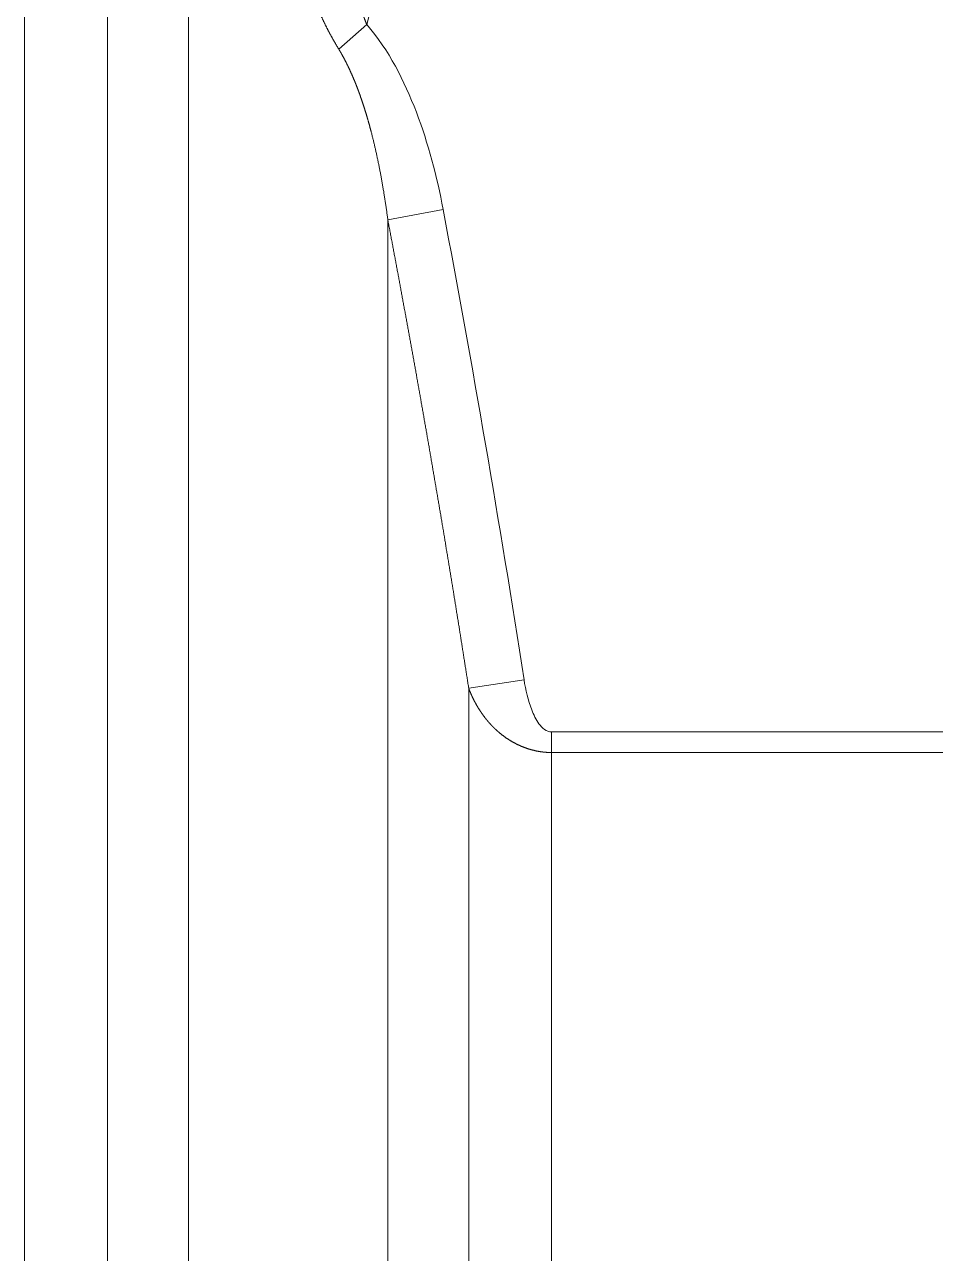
# Model space of a CAD drawing. Header units: millimetres. Extents: x 4664 to 8864, y -38 to 2932.
# Drawn here: x 8133.84 to 8146.96, y 2231.42 to 2249.11 of the extents above; entities that cross this region are included whole.
import ezdxf

# ---------------------------------------------------------------- set-up
doc = ezdxf.new("R2010")
doc.units = ezdxf.units.MM

msp = doc.modelspace()

# ---------------------------------------------------------------- linework, layer by layer
at = {"lineweight": 5}
for p, q in [((8136.197, 2217.773), (8136.197, 2274.057)), ((8133.837, 2217.553), (8133.837, 2271.134)), ((8135.031, 2218.747), (8135.031, 2270.722)), ((8138.766, 2249.114), (8138.362, 2248.762)), ((8139.866, 2246.452), (8139.07, 2246.302)), ((8139.07, 2217.773), (8139.07, 2246.302)), ((8140.235, 2239.559), (8141.031, 2239.682)), ((8140.235, 2239.559), (8140.235, 2218.747)), ((8152.485, 2238.931), (8141.429, 2238.931)), ((8141.429, 2217.553), (8141.429, 2238.931)), ((8141.429, 2238.634), (8152.485, 2238.634))]:
    msp.add_line(p, q, dxfattribs=at)
msp.add_arc((8146.775, 2247.049), 8.271, 90, 165.5415, dxfattribs=at)
for points, knots in [([(8138.155, 2252.191), (8138.154, 2252.189), (8138.152, 2252.183), (8138.148, 2252.176), (8138.145, 2252.168), (8138.142, 2252.16), (8138.139, 2252.153), (8138.136, 2252.145), (8138.133, 2252.137), (8138.13, 2252.129), (8138.127, 2252.122), (8138.124, 2252.114), (8138.121, 2252.106), (8138.118, 2252.098), (8138.115, 2252.09), (8138.112, 2252.083), (8138.109, 2252.075), (8138.106, 2252.067), (8138.103, 2252.059), (8138.1, 2252.051), (8138.097, 2252.043), (8138.094, 2252.035), (8138.091, 2252.027), (8138.088, 2252.019), (8138.085, 2252.011), (8138.082, 2252.003), (8138.079, 2251.995), (8138.077, 2251.987), (8138.074, 2251.979), (8138.071, 2251.97), (8138.068, 2251.962), (8138.065, 2251.954), (8138.063, 2251.946), (8138.06, 2251.938), (8138.057, 2251.93), (8138.054, 2251.921), (8138.052, 2251.913), (8138.049, 2251.905), (8138.046, 2251.897), (8138.044, 2251.888), (8138.041, 2251.88), (8138.038, 2251.872), (8138.036, 2251.864), (8138.033, 2251.855), (8138.031, 2251.847), (8138.028, 2251.838), (8138.026, 2251.83), (8138.023, 2251.822), (8138.02, 2251.813), (8138.018, 2251.805), (8138.015, 2251.796), (8138.013, 2251.788), (8138.011, 2251.779), (8138.008, 2251.771), (8138.006, 2251.762), (8138.003, 2251.754), (8138.001, 2251.745), (8137.998, 2251.737), (8137.996, 2251.728), (8137.994, 2251.719), (8137.991, 2251.711), (8137.989, 2251.702), (8137.987, 2251.694), (8137.984, 2251.685), (8137.982, 2251.676), (8137.98, 2251.668), (8137.978, 2251.659), (8137.975, 2251.65), (8137.973, 2251.641), (8137.971, 2251.633), (8137.969, 2251.624), (8137.966, 2251.615), (8137.964, 2251.606), (8137.962, 2251.597), (8137.96, 2251.589), (8137.958, 2251.58), (8137.956, 2251.571), (8137.954, 2251.562), (8137.952, 2251.553), (8137.95, 2251.544), (8137.947, 2251.535), (8137.945, 2251.526), (8137.943, 2251.517), (8137.941, 2251.509), (8137.939, 2251.5), (8137.938, 2251.491), (8137.936, 2251.482), (8137.934, 2251.473), (8137.932, 2251.463), (8137.93, 2251.454), (8137.928, 2251.445), (8137.926, 2251.436), (8137.924, 2251.427), (8137.922, 2251.418), (8137.921, 2251.409), (8137.919, 2251.4), (8137.917, 2251.391), (8137.909, 2251.348), (8137.895, 2251.272), (8137.878, 2251.162), (8137.864, 2251.053), (8137.852, 2250.944), (8137.844, 2250.836), (8137.838, 2250.728), (8137.836, 2250.621), (8137.836, 2250.545), (8137.836, 2250.499), (8137.837, 2250.484), (8137.837, 2250.469), (8137.838, 2250.454), (8137.838, 2250.439), (8137.839, 2250.424), (8137.839, 2250.409), (8137.84, 2250.394), (8137.841, 2250.379), (8137.842, 2250.364), (8137.842, 2250.349), (8137.843, 2250.334), (8137.844, 2250.319), (8137.845, 2250.304), (8137.846, 2250.29), (8137.848, 2250.275), (8137.849, 2250.26), (8137.85, 2250.245), (8137.851, 2250.231), (8137.853, 2250.216), (8137.854, 2250.202), (8137.856, 2250.187), (8137.857, 2250.173), (8137.859, 2250.158), (8137.861, 2250.144), (8137.862, 2250.129), (8137.864, 2250.115), (8137.866, 2250.101), (8137.868, 2250.086), (8137.87, 2250.072), (8137.872, 2250.058), (8137.874, 2250.044), (8137.876, 2250.03), (8137.879, 2250.015), (8137.881, 2250.001), (8137.883, 2249.987), (8137.886, 2249.973), (8137.888, 2249.959), (8137.891, 2249.945), (8137.893, 2249.931), (8137.896, 2249.917), (8137.899, 2249.904), (8137.901, 2249.89), (8137.904, 2249.876), (8137.907, 2249.862), (8137.91, 2249.848), (8137.913, 2249.835), (8137.916, 2249.821), (8137.919, 2249.807), (8137.922, 2249.794), (8137.925, 2249.78), (8137.929, 2249.767), (8137.932, 2249.753), (8137.935, 2249.74), (8137.939, 2249.726), (8137.942, 2249.713), (8137.946, 2249.699), (8137.949, 2249.686), (8137.953, 2249.673), (8137.957, 2249.659), (8137.961, 2249.646), (8137.964, 2249.633), (8137.968, 2249.619), (8137.972, 2249.606), (8137.976, 2249.593), (8137.98, 2249.58), (8137.984, 2249.567), (8137.989, 2249.554), (8137.993, 2249.541), (8137.997, 2249.527), (8138.002, 2249.514), (8138.006, 2249.501), (8138.01, 2249.489), (8138.015, 2249.476), (8138.019, 2249.463), (8138.024, 2249.45), (8138.029, 2249.437), (8138.033, 2249.424), (8138.038, 2249.411), (8138.043, 2249.399), (8138.048, 2249.386), (8138.053, 2249.373), (8138.058, 2249.36), (8138.063, 2249.348), (8138.068, 2249.335), (8138.073, 2249.322), (8138.078, 2249.31), (8138.084, 2249.297), (8138.089, 2249.285), (8138.094, 2249.272), (8138.1, 2249.259), (8138.105, 2249.247), (8138.111, 2249.234), (8138.116, 2249.222), (8138.122, 2249.21), (8138.128, 2249.197), (8138.133, 2249.185), (8138.139, 2249.172), (8138.145, 2249.16), (8138.151, 2249.148), (8138.157, 2249.135), (8138.163, 2249.123), (8138.169, 2249.111), (8138.175, 2249.099), (8138.181, 2249.086), (8138.187, 2249.074), (8138.193, 2249.062), (8138.199, 2249.05), (8138.206, 2249.038), (8138.212, 2249.025), (8138.218, 2249.013), (8138.225, 2249.001), (8138.231, 2248.989), (8138.238, 2248.977), (8138.244, 2248.965), (8138.251, 2248.953), (8138.257, 2248.941), (8138.264, 2248.929), (8138.271, 2248.917), (8138.278, 2248.905), (8138.284, 2248.893), (8138.291, 2248.881), (8138.298, 2248.869), (8138.305, 2248.857), (8138.312, 2248.845), (8138.319, 2248.833), (8138.326, 2248.821), (8138.333, 2248.809), (8138.34, 2248.798), (8138.347, 2248.786), (8138.354, 2248.774), (8138.359, 2248.766), (8138.362, 2248.762)], [0, 0, 0, 0, 0.002507, 0.005016, 0.007526, 0.010038, 0.012552, 0.015067, 0.017584, 0.020103, 0.022624, 0.025146, 0.027671, 0.030197, 0.032725, 0.035254, 0.037786, 0.040319, 0.042854, 0.045391, 0.047929, 0.05047, 0.053013, 0.055557, 0.058103, 0.060651, 0.063201, 0.065753, 0.068307, 0.070863, 0.07342, 0.07598, 0.078542, 0.081105, 0.083671, 0.086238, 0.088808, 0.091379, 0.093953, 0.096528, 0.099106, 0.101685, 0.104267, 0.10685, 0.109436, 0.112024, 0.114614, 0.117205, 0.119799, 0.122396, 0.124994, 0.127594, 0.130197, 0.132801, 0.135408, 0.138017, 0.140628, 0.143241, 0.145856, 0.148474, 0.151094, 0.153716, 0.15634, 0.158966, 0.161595, 0.164226, 0.166859, 0.169494, 0.172131, 0.174771, 0.177413, 0.180058, 0.182705, 0.185354, 0.188005, 0.190658, 0.193314, 0.195973, 0.198633, 0.201296, 0.203961, 0.206629, 0.209299, 0.211972, 0.214646, 0.217323, 0.220003, 0.222685, 0.225369, 0.228056, 0.230746, 0.233437, 0.236131, 0.238828, 0.241527, 0.244229, 0.246933, 0.249639, 0.282019, 0.314044, 0.34573, 0.377091, 0.408141, 0.438899, 0.469379, 0.499599, 0.503922, 0.508233, 0.512533, 0.516822, 0.521101, 0.525368, 0.529625, 0.533871, 0.538107, 0.542332, 0.546546, 0.55075, 0.554944, 0.559127, 0.5633, 0.567463, 0.571615, 0.575758, 0.57989, 0.584013, 0.588125, 0.592228, 0.596321, 0.600404, 0.604477, 0.608541, 0.612595, 0.61664, 0.620675, 0.624701, 0.628718, 0.632725, 0.636723, 0.640712, 0.644692, 0.648663, 0.652626, 0.656579, 0.660524, 0.664459, 0.668387, 0.672305, 0.676216, 0.680117, 0.684011, 0.687896, 0.691773, 0.695642, 0.699503, 0.703356, 0.707201, 0.711038, 0.714867, 0.718689, 0.722503, 0.726309, 0.730108, 0.7339, 0.737684, 0.741461, 0.745231, 0.748994, 0.75275, 0.7565, 0.760242, 0.763977, 0.767706, 0.771428, 0.775144, 0.778854, 0.782557, 0.786253, 0.789944, 0.793628, 0.797307, 0.80098, 0.804646, 0.808307, 0.811963, 0.815613, 0.819257, 0.822896, 0.82653, 0.830158, 0.833781, 0.8374, 0.841013, 0.844622, 0.848225, 0.851824, 0.855419, 0.859009, 0.862594, 0.866175, 0.869752, 0.873325, 0.876894, 0.880459, 0.88402, 0.887577, 0.891131, 0.894681, 0.898227, 0.90177, 0.90531, 0.908847, 0.912381, 0.915911, 0.919439, 0.922964, 0.926486, 0.930006, 0.933523, 0.937037, 0.94055, 0.94406, 0.947568, 0.951074, 0.954578, 0.95808, 0.96158, 0.965079, 0.968577, 0.972073, 0.975567, 0.97906, 0.982553, 0.986044, 0.989534, 0.993023, 0.996512, 1, 1, 1, 1]), ([(8138.766, 2249.114), (8138.765, 2249.116), (8138.763, 2249.12), (8138.761, 2249.126), (8138.758, 2249.133), (8138.756, 2249.139), (8138.753, 2249.145), (8138.751, 2249.151), (8138.748, 2249.158), (8138.746, 2249.164), (8138.744, 2249.17), (8138.741, 2249.176), (8138.739, 2249.183), (8138.737, 2249.189), (8138.734, 2249.195), (8138.732, 2249.201), (8138.73, 2249.207), (8138.727, 2249.214), (8138.725, 2249.22), (8138.723, 2249.226), (8138.721, 2249.232), (8138.718, 2249.238), (8138.716, 2249.244), (8138.714, 2249.25), (8138.712, 2249.256), (8138.71, 2249.263), (8138.707, 2249.269), (8138.705, 2249.275), (8138.703, 2249.281), (8138.701, 2249.287), (8138.699, 2249.293), (8138.697, 2249.299), (8138.695, 2249.305), (8138.693, 2249.311), (8138.691, 2249.317), (8138.689, 2249.323), (8138.687, 2249.328), (8138.685, 2249.334), (8138.683, 2249.34), (8138.681, 2249.346), (8138.679, 2249.352), (8138.677, 2249.358), (8138.675, 2249.364), (8138.673, 2249.37), (8138.671, 2249.375), (8138.669, 2249.381), (8138.668, 2249.387), (8138.666, 2249.393), (8138.664, 2249.399), (8138.662, 2249.404), (8138.66, 2249.41), (8138.658, 2249.416), (8138.657, 2249.422), (8138.655, 2249.427), (8138.653, 2249.433), (8138.651, 2249.439), (8138.65, 2249.444), (8138.648, 2249.45), (8138.646, 2249.456), (8138.645, 2249.461), (8138.643, 2249.467), (8138.641, 2249.472), (8138.64, 2249.478), (8138.638, 2249.484), (8138.637, 2249.489), (8138.635, 2249.495), (8138.634, 2249.5), (8138.632, 2249.506), (8138.63, 2249.511), (8138.629, 2249.517), (8138.627, 2249.522), (8138.626, 2249.528), (8138.625, 2249.533), (8138.623, 2249.538), (8138.622, 2249.544), (8138.62, 2249.549), (8138.619, 2249.555), (8138.617, 2249.56), (8138.616, 2249.565), (8138.615, 2249.571), (8138.613, 2249.576), (8138.612, 2249.581), (8138.611, 2249.587), (8138.609, 2249.592), (8138.608, 2249.597), (8138.607, 2249.602), (8138.605, 2249.608), (8138.604, 2249.613), (8138.603, 2249.618), (8138.602, 2249.623), (8138.6, 2249.628), (8138.599, 2249.634), (8138.598, 2249.639), (8138.597, 2249.644), (8138.596, 2249.649), (8138.595, 2249.654), (8138.593, 2249.659), (8138.592, 2249.664), (8138.591, 2249.669), (8138.59, 2249.674), (8138.589, 2249.679), (8138.588, 2249.684), (8138.587, 2249.689), (8138.586, 2249.694), (8138.585, 2249.699), (8138.584, 2249.704), (8138.583, 2249.709), (8138.582, 2249.714), (8138.581, 2249.719), (8138.58, 2249.724), (8138.579, 2249.729), (8138.578, 2249.734), (8138.577, 2249.738), (8138.576, 2249.743), (8138.575, 2249.748), (8138.574, 2249.753), (8138.574, 2249.758), (8138.573, 2249.762), (8138.572, 2249.767), (8138.571, 2249.772), (8138.57, 2249.777), (8138.569, 2249.781), (8138.569, 2249.786), (8138.568, 2249.791), (8138.567, 2249.795), (8138.566, 2249.8), (8138.565, 2249.805), (8138.565, 2249.809), (8138.564, 2249.814), (8138.563, 2249.818), (8138.563, 2249.823), (8138.562, 2249.827), (8138.561, 2249.832), (8138.561, 2249.837), (8138.56, 2249.841), (8138.559, 2249.846), (8138.559, 2249.85), (8138.558, 2249.854), (8138.557, 2249.859), (8138.557, 2249.863), (8138.556, 2249.868), (8138.556, 2249.872), (8138.555, 2249.876), (8138.555, 2249.881), (8138.554, 2249.885), (8138.553, 2249.889), (8138.553, 2249.894), (8138.551, 2249.909), (8138.548, 2249.934), (8138.545, 2249.971), (8138.542, 2250.007), (8138.54, 2250.044), (8138.538, 2250.082), (8138.537, 2250.12), (8138.536, 2250.158), (8138.536, 2250.197), (8138.536, 2250.236), (8138.537, 2250.275), (8138.539, 2250.315), (8138.541, 2250.355), (8138.544, 2250.395), (8138.547, 2250.436), (8138.551, 2250.477), (8138.556, 2250.518), (8138.562, 2250.56), (8138.568, 2250.601), (8138.574, 2250.644), (8138.581, 2250.684), (8138.589, 2250.724), (8138.597, 2250.763), (8138.605, 2250.805), (8138.615, 2250.848), (8138.626, 2250.892), (8138.638, 2250.939), (8138.651, 2250.988), (8138.665, 2251.038), (8138.681, 2251.09), (8138.698, 2251.144), (8138.716, 2251.199), (8138.736, 2251.256), (8138.757, 2251.315), (8138.781, 2251.375), (8138.801, 2251.425), (8138.818, 2251.465), (8138.83, 2251.493), (8138.842, 2251.521), (8138.854, 2251.548), (8138.866, 2251.575), (8138.878, 2251.601), (8138.89, 2251.627), (8138.902, 2251.652), (8138.914, 2251.676), (8138.926, 2251.7), (8138.937, 2251.723), (8138.949, 2251.746), (8138.96, 2251.768), (8138.972, 2251.789), (8138.983, 2251.81), (8138.994, 2251.831), (8139.005, 2251.85), (8139.016, 2251.87), (8139.026, 2251.889), (8139.037, 2251.907), (8139.047, 2251.925), (8139.057, 2251.942), (8139.067, 2251.958), (8139.077, 2251.975), (8139.086, 2251.99), (8139.095, 2252.005), (8139.104, 2252.02), (8139.113, 2252.034), (8139.122, 2252.048), (8139.13, 2252.061), (8139.138, 2252.073), (8139.146, 2252.086), (8139.154, 2252.097), (8139.161, 2252.108), (8139.166, 2252.116), (8139.168, 2252.119)], [0, 0, 0, 0, 0.002068, 0.004131, 0.00619, 0.008244, 0.010293, 0.012338, 0.014378, 0.016413, 0.018443, 0.020469, 0.02249, 0.024507, 0.026518, 0.028525, 0.030527, 0.032525, 0.034517, 0.036505, 0.038488, 0.040467, 0.04244, 0.044409, 0.046373, 0.048333, 0.050287, 0.052237, 0.054182, 0.056122, 0.058058, 0.059989, 0.061914, 0.063835, 0.065752, 0.067663, 0.06957, 0.071472, 0.073369, 0.075261, 0.077148, 0.079031, 0.080908, 0.082781, 0.084649, 0.086512, 0.08837, 0.090224, 0.092072, 0.093916, 0.095755, 0.097589, 0.099418, 0.101242, 0.103061, 0.104876, 0.106685, 0.10849, 0.110289, 0.112084, 0.113874, 0.115659, 0.117439, 0.119214, 0.120985, 0.12275, 0.12451, 0.126266, 0.128016, 0.129762, 0.131503, 0.133238, 0.134969, 0.136695, 0.138416, 0.140131, 0.141842, 0.143548, 0.145249, 0.146945, 0.148636, 0.150322, 0.152003, 0.15368, 0.155351, 0.157017, 0.158678, 0.160334, 0.161985, 0.163631, 0.165272, 0.166908, 0.168539, 0.170166, 0.171787, 0.173403, 0.175014, 0.17662, 0.17822, 0.179816, 0.181407, 0.182993, 0.184574, 0.18615, 0.18772, 0.189286, 0.190846, 0.192402, 0.193952, 0.195498, 0.197038, 0.198573, 0.200104, 0.201629, 0.203149, 0.204664, 0.206174, 0.207679, 0.209178, 0.210673, 0.212163, 0.213647, 0.215127, 0.216601, 0.21807, 0.219534, 0.220993, 0.222447, 0.223896, 0.22534, 0.226778, 0.228212, 0.22964, 0.231063, 0.232481, 0.233894, 0.235302, 0.236705, 0.238103, 0.239495, 0.240883, 0.242265, 0.243642, 0.245014, 0.246381, 0.247743, 0.249099, 0.250451, 0.261776, 0.273222, 0.284789, 0.296478, 0.30829, 0.320225, 0.332284, 0.344467, 0.356776, 0.36921, 0.38177, 0.394458, 0.407272, 0.420214, 0.433284, 0.446483, 0.45981, 0.473267, 0.486853, 0.500568, 0.512653, 0.525385, 0.538767, 0.5528, 0.567485, 0.582824, 0.598818, 0.615469, 0.632777, 0.650745, 0.669372, 0.688659, 0.708608, 0.729219, 0.750493, 0.760562, 0.77046, 0.780187, 0.789742, 0.799126, 0.808338, 0.817377, 0.826244, 0.834939, 0.843461, 0.85181, 0.859986, 0.867988, 0.875817, 0.883473, 0.890954, 0.898262, 0.905396, 0.912356, 0.919142, 0.925754, 0.932192, 0.938455, 0.944543, 0.950458, 0.956198, 0.961763, 0.967154, 0.97237, 0.977412, 0.982279, 0.986971, 0.991489, 0.995832, 1, 1, 1, 1]), ([(8139.866, 2246.452), (8139.776, 2246.93), (8139.654, 2247.399), (8139.306, 2248.307), (8139.088, 2248.743), (8138.766, 2249.114)], [0, 0, 0, 0, 0.5, 0.5, 1, 1, 1, 1]), ([(8138.362, 2248.762), (8138.363, 2248.76), (8138.365, 2248.756), (8138.369, 2248.75), (8138.372, 2248.744), (8138.376, 2248.738), (8138.38, 2248.732), (8138.383, 2248.726), (8138.387, 2248.72), (8138.39, 2248.714), (8138.394, 2248.708), (8138.397, 2248.702), (8138.401, 2248.696), (8138.404, 2248.689), (8138.408, 2248.683), (8138.411, 2248.677), (8138.415, 2248.67), (8138.418, 2248.664), (8138.422, 2248.658), (8138.425, 2248.651), (8138.429, 2248.645), (8138.432, 2248.638), (8138.436, 2248.632), (8138.439, 2248.625), (8138.443, 2248.619), (8138.446, 2248.612), (8138.45, 2248.605), (8138.453, 2248.599), (8138.457, 2248.592), (8138.46, 2248.585), (8138.464, 2248.579), (8138.467, 2248.572), (8138.471, 2248.565), (8138.474, 2248.558), (8138.478, 2248.551), (8138.481, 2248.544), (8138.484, 2248.537), (8138.488, 2248.53), (8138.491, 2248.523), (8138.495, 2248.516), (8138.498, 2248.509), (8138.502, 2248.502), (8138.505, 2248.495), (8138.508, 2248.488), (8138.512, 2248.48), (8138.515, 2248.473), (8138.519, 2248.466), (8138.522, 2248.458), (8138.525, 2248.451), (8138.529, 2248.444), (8138.532, 2248.436), (8138.535, 2248.429), (8138.539, 2248.421), (8138.542, 2248.414), (8138.545, 2248.406), (8138.549, 2248.399), (8138.552, 2248.391), (8138.555, 2248.384), (8138.559, 2248.376), (8138.562, 2248.368), (8138.565, 2248.36), (8138.569, 2248.353), (8138.572, 2248.345), (8138.575, 2248.337), (8138.579, 2248.329), (8138.582, 2248.321), (8138.585, 2248.313), (8138.589, 2248.305), (8138.592, 2248.297), (8138.595, 2248.289), (8138.598, 2248.281), (8138.602, 2248.273), (8138.605, 2248.265), (8138.608, 2248.257), (8138.611, 2248.249), (8138.615, 2248.241), (8138.618, 2248.232), (8138.621, 2248.224), (8138.624, 2248.216), (8138.627, 2248.207), (8138.631, 2248.199), (8138.634, 2248.191), (8138.637, 2248.182), (8138.64, 2248.174), (8138.643, 2248.165), (8138.647, 2248.157), (8138.65, 2248.148), (8138.653, 2248.14), (8138.656, 2248.131), (8138.659, 2248.122), (8138.662, 2248.114), (8138.666, 2248.105), (8138.669, 2248.096), (8138.672, 2248.087), (8138.675, 2248.079), (8138.678, 2248.07), (8138.681, 2248.061), (8138.684, 2248.052), (8138.687, 2248.043), (8138.69, 2248.034), (8138.693, 2248.025), (8138.697, 2248.016), (8138.7, 2248.007), (8138.703, 2247.998), (8138.706, 2247.989), (8138.709, 2247.979), (8138.712, 2247.97), (8138.715, 2247.961), (8138.718, 2247.952), (8138.721, 2247.943), (8138.724, 2247.933), (8138.727, 2247.924), (8138.73, 2247.914), (8138.733, 2247.905), (8138.736, 2247.896), (8138.739, 2247.886), (8138.742, 2247.877), (8138.745, 2247.867), (8138.748, 2247.857), (8138.751, 2247.848), (8138.754, 2247.838), (8138.757, 2247.829), (8138.76, 2247.819), (8138.763, 2247.809), (8138.765, 2247.799), (8138.768, 2247.79), (8138.771, 2247.78), (8138.774, 2247.77), (8138.777, 2247.76), (8138.78, 2247.75), (8138.783, 2247.74), (8138.786, 2247.73), (8138.789, 2247.72), (8138.791, 2247.71), (8138.794, 2247.7), (8138.797, 2247.69), (8138.8, 2247.68), (8138.803, 2247.67), (8138.806, 2247.659), (8138.808, 2247.649), (8138.811, 2247.639), (8138.814, 2247.629), (8138.817, 2247.618), (8138.82, 2247.608), (8138.822, 2247.597), (8138.825, 2247.587), (8138.828, 2247.577), (8138.832, 2247.562), (8138.837, 2247.543), (8138.843, 2247.519), (8138.849, 2247.495), (8138.855, 2247.471), (8138.861, 2247.447), (8138.867, 2247.422), (8138.873, 2247.398), (8138.878, 2247.373), (8138.884, 2247.348), (8138.89, 2247.323), (8138.896, 2247.298), (8138.901, 2247.272), (8138.907, 2247.247), (8138.913, 2247.221), (8138.918, 2247.195), (8138.924, 2247.169), (8138.929, 2247.142), (8138.935, 2247.116), (8138.94, 2247.089), (8138.946, 2247.062), (8138.951, 2247.035), (8138.956, 2247.008), (8138.962, 2246.98), (8138.967, 2246.953), (8138.972, 2246.925), (8138.977, 2246.897), (8138.982, 2246.869), (8138.987, 2246.841), (8138.992, 2246.812), (8138.997, 2246.784), (8139.002, 2246.755), (8139.007, 2246.726), (8139.012, 2246.697), (8139.016, 2246.667), (8139.021, 2246.638), (8139.026, 2246.608), (8139.03, 2246.578), (8139.035, 2246.548), (8139.04, 2246.518), (8139.044, 2246.488), (8139.048, 2246.457), (8139.053, 2246.426), (8139.057, 2246.395), (8139.061, 2246.364), (8139.065, 2246.333), (8139.068, 2246.312), (8139.07, 2246.302)], [0, 0, 0, 0, 0.002665, 0.00534, 0.008025, 0.01072, 0.013425, 0.01614, 0.018865, 0.0216, 0.024346, 0.027101, 0.029867, 0.032642, 0.035428, 0.038224, 0.04103, 0.043847, 0.046673, 0.04951, 0.052357, 0.055214, 0.058082, 0.06096, 0.063848, 0.066746, 0.069655, 0.072573, 0.075503, 0.078442, 0.081392, 0.084352, 0.087323, 0.090304, 0.093295, 0.096297, 0.099309, 0.102332, 0.105365, 0.108408, 0.111462, 0.114527, 0.117602, 0.120687, 0.123783, 0.126889, 0.130006, 0.133133, 0.136271, 0.139419, 0.142578, 0.145747, 0.148927, 0.152117, 0.155318, 0.15853, 0.161752, 0.164985, 0.168228, 0.171482, 0.174747, 0.178022, 0.181308, 0.184605, 0.187912, 0.19123, 0.194558, 0.197897, 0.201247, 0.204607, 0.207978, 0.21136, 0.214753, 0.218156, 0.22157, 0.224995, 0.22843, 0.231876, 0.235333, 0.2388, 0.242279, 0.245768, 0.249268, 0.252778, 0.2563, 0.259832, 0.263375, 0.266929, 0.270493, 0.274068, 0.277654, 0.281251, 0.284859, 0.288478, 0.292107, 0.295747, 0.299398, 0.30306, 0.306733, 0.310417, 0.314111, 0.317816, 0.321532, 0.325259, 0.328997, 0.332746, 0.336506, 0.340276, 0.344058, 0.34785, 0.351653, 0.355467, 0.359292, 0.363128, 0.366975, 0.370833, 0.374702, 0.378581, 0.382472, 0.386373, 0.390286, 0.394209, 0.398143, 0.402089, 0.406045, 0.410012, 0.41399, 0.417979, 0.421979, 0.42599, 0.430012, 0.434045, 0.438089, 0.442144, 0.44621, 0.450286, 0.454374, 0.458473, 0.462583, 0.466704, 0.470836, 0.474978, 0.479132, 0.483297, 0.487473, 0.49166, 0.495858, 0.500067, 0.509499, 0.518994, 0.528553, 0.538176, 0.547862, 0.557612, 0.567426, 0.577303, 0.587245, 0.59725, 0.607319, 0.617451, 0.627648, 0.637908, 0.648232, 0.65862, 0.669072, 0.679588, 0.690168, 0.700812, 0.711519, 0.722291, 0.733126, 0.744025, 0.754989, 0.766016, 0.777107, 0.788263, 0.799482, 0.810765, 0.822112, 0.833523, 0.844999, 0.856538, 0.868141, 0.879808, 0.891539, 0.903335, 0.915194, 0.927117, 0.939104, 0.951155, 0.963271, 0.97545, 0.987693, 1, 1, 1, 1]), ([(8139.07, 2246.302), (8139.074, 2246.278), (8139.083, 2246.231), (8139.096, 2246.16), (8139.11, 2246.089), (8139.123, 2246.018), (8139.137, 2245.947), (8139.15, 2245.876), (8139.163, 2245.806), (8139.176, 2245.735), (8139.19, 2245.664), (8139.203, 2245.593), (8139.216, 2245.522), (8139.229, 2245.452), (8139.242, 2245.381), (8139.255, 2245.31), (8139.268, 2245.239), (8139.281, 2245.169), (8139.294, 2245.098), (8139.307, 2245.027), (8139.32, 2244.957), (8139.333, 2244.886), (8139.346, 2244.815), (8139.359, 2244.745), (8139.372, 2244.674), (8139.385, 2244.604), (8139.397, 2244.533), (8139.41, 2244.463), (8139.423, 2244.392), (8139.436, 2244.322), (8139.448, 2244.251), (8139.461, 2244.181), (8139.474, 2244.11), (8139.486, 2244.04), (8139.499, 2243.969), (8139.511, 2243.899), (8139.524, 2243.828), (8139.536, 2243.758), (8139.549, 2243.688), (8139.561, 2243.617), (8139.573, 2243.547), (8139.586, 2243.477), (8139.598, 2243.406), (8139.611, 2243.336), (8139.623, 2243.266), (8139.635, 2243.195), (8139.647, 2243.125), (8139.66, 2243.055), (8139.672, 2242.985), (8139.684, 2242.914), (8139.696, 2242.844), (8139.708, 2242.774), (8139.72, 2242.704), (8139.732, 2242.634), (8139.744, 2242.564), (8139.756, 2242.493), (8139.768, 2242.423), (8139.78, 2242.353), (8139.792, 2242.283), (8139.804, 2242.213), (8139.816, 2242.143), (8139.828, 2242.073), (8139.839, 2242.003), (8139.851, 2241.933), (8139.863, 2241.863), (8139.875, 2241.793), (8139.886, 2241.723), (8139.898, 2241.653), (8139.909, 2241.583), (8139.921, 2241.513), (8139.933, 2241.443), (8139.944, 2241.373), (8139.956, 2241.303), (8139.967, 2241.233), (8139.979, 2241.163), (8139.99, 2241.093), (8140.002, 2241.023), (8140.013, 2240.954), (8140.024, 2240.884), (8140.036, 2240.814), (8140.047, 2240.744), (8140.058, 2240.674), (8140.069, 2240.604), (8140.081, 2240.535), (8140.092, 2240.465), (8140.103, 2240.395), (8140.114, 2240.325), (8140.125, 2240.256), (8140.136, 2240.186), (8140.147, 2240.116), (8140.158, 2240.046), (8140.169, 2239.977), (8140.18, 2239.907), (8140.191, 2239.837), (8140.202, 2239.768), (8140.213, 2239.698), (8140.224, 2239.628), (8140.231, 2239.582), (8140.235, 2239.559)], [0, 0, 0, 0, 0.010551, 0.0211, 0.031645, 0.042187, 0.052725, 0.063261, 0.073793, 0.084322, 0.094848, 0.105371, 0.115891, 0.126408, 0.136921, 0.147432, 0.157939, 0.168444, 0.178945, 0.189443, 0.199939, 0.210431, 0.22092, 0.231407, 0.24189, 0.25237, 0.262848, 0.273322, 0.283794, 0.294263, 0.304728, 0.315191, 0.325651, 0.336108, 0.346563, 0.357014, 0.367463, 0.377909, 0.388352, 0.398792, 0.40923, 0.419664, 0.430096, 0.440525, 0.450952, 0.461376, 0.471797, 0.482215, 0.492631, 0.503044, 0.513455, 0.523862, 0.534268, 0.54467, 0.55507, 0.565468, 0.575862, 0.586255, 0.596644, 0.607032, 0.617416, 0.627798, 0.638178, 0.648555, 0.65893, 0.669302, 0.679672, 0.69004, 0.700405, 0.710767, 0.721127, 0.731485, 0.741841, 0.752194, 0.762545, 0.772893, 0.783239, 0.793583, 0.803925, 0.814264, 0.824601, 0.834936, 0.845269, 0.855599, 0.865927, 0.876253, 0.886577, 0.896899, 0.907218, 0.917536, 0.927851, 0.938164, 0.948475, 0.958784, 0.969091, 0.979396, 0.989699, 1, 1, 1, 1]), ([(8141.429, 2238.931), (8141.353, 2238.931), (8141.29, 2238.99), (8141.202, 2239.109), (8141.169, 2239.178), (8141.087, 2239.388), (8141.054, 2239.534), (8141.031, 2239.682)], [0, 0, 0, 0, 0.25, 0.25, 0.5, 0.5, 1, 1, 1, 1]), ([(8140.235, 2239.559), (8140.236, 2239.557), (8140.237, 2239.553), (8140.239, 2239.547), (8140.241, 2239.541), (8140.244, 2239.535), (8140.246, 2239.53), (8140.248, 2239.524), (8140.25, 2239.518), (8140.253, 2239.513), (8140.255, 2239.507), (8140.257, 2239.502), (8140.26, 2239.496), (8140.262, 2239.49), (8140.264, 2239.485), (8140.267, 2239.479), (8140.269, 2239.474), (8140.272, 2239.468), (8140.274, 2239.463), (8140.276, 2239.457), (8140.279, 2239.452), (8140.281, 2239.447), (8140.284, 2239.441), (8140.286, 2239.436), (8140.289, 2239.43), (8140.291, 2239.425), (8140.294, 2239.42), (8140.297, 2239.414), (8140.299, 2239.409), (8140.302, 2239.404), (8140.304, 2239.399), (8140.307, 2239.394), (8140.309, 2239.388), (8140.312, 2239.383), (8140.315, 2239.378), (8140.317, 2239.373), (8140.32, 2239.368), (8140.323, 2239.363), (8140.325, 2239.358), (8140.328, 2239.353), (8140.331, 2239.348), (8140.334, 2239.343), (8140.336, 2239.338), (8140.339, 2239.333), (8140.342, 2239.328), (8140.345, 2239.323), (8140.348, 2239.318), (8140.35, 2239.313), (8140.353, 2239.308), (8140.356, 2239.303), (8140.359, 2239.298), (8140.362, 2239.294), (8140.364, 2239.289), (8140.367, 2239.284), (8140.37, 2239.279), (8140.373, 2239.275), (8140.376, 2239.27), (8140.379, 2239.265), (8140.382, 2239.261), (8140.385, 2239.256), (8140.388, 2239.251), (8140.391, 2239.247), (8140.394, 2239.242), (8140.397, 2239.238), (8140.4, 2239.233), (8140.403, 2239.229), (8140.406, 2239.224), (8140.409, 2239.22), (8140.412, 2239.215), (8140.415, 2239.211), (8140.418, 2239.206), (8140.421, 2239.202), (8140.424, 2239.198), (8140.427, 2239.193), (8140.43, 2239.189), (8140.433, 2239.185), (8140.436, 2239.18), (8140.439, 2239.176), (8140.442, 2239.172), (8140.445, 2239.167), (8140.448, 2239.163), (8140.451, 2239.159), (8140.455, 2239.155), (8140.458, 2239.151), (8140.461, 2239.147), (8140.464, 2239.142), (8140.467, 2239.138), (8140.47, 2239.134), (8140.473, 2239.13), (8140.477, 2239.126), (8140.48, 2239.122), (8140.483, 2239.118), (8140.486, 2239.114), (8140.489, 2239.11), (8140.493, 2239.106), (8140.496, 2239.102), (8140.499, 2239.099), (8140.502, 2239.095), (8140.505, 2239.091), (8140.509, 2239.087), (8140.512, 2239.083), (8140.515, 2239.079), (8140.518, 2239.076), (8140.522, 2239.072), (8140.525, 2239.068), (8140.528, 2239.064), (8140.531, 2239.061), (8140.535, 2239.057), (8140.538, 2239.053), (8140.541, 2239.05), (8140.545, 2239.046), (8140.548, 2239.042), (8140.551, 2239.039), (8140.554, 2239.035), (8140.558, 2239.032), (8140.561, 2239.028), (8140.564, 2239.025), (8140.568, 2239.021), (8140.571, 2239.018), (8140.574, 2239.014), (8140.578, 2239.011), (8140.581, 2239.008), (8140.584, 2239.004), (8140.588, 2239.001), (8140.591, 2238.998), (8140.594, 2238.994), (8140.598, 2238.991), (8140.601, 2238.988), (8140.604, 2238.984), (8140.608, 2238.981), (8140.611, 2238.978), (8140.614, 2238.975), (8140.618, 2238.971), (8140.621, 2238.968), (8140.624, 2238.965), (8140.628, 2238.962), (8140.631, 2238.959), (8140.634, 2238.956), (8140.638, 2238.953), (8140.641, 2238.95), (8140.645, 2238.947), (8140.648, 2238.944), (8140.651, 2238.941), (8140.655, 2238.938), (8140.658, 2238.935), (8140.661, 2238.932), (8140.665, 2238.929), (8140.67, 2238.925), (8140.676, 2238.919), (8140.684, 2238.912), (8140.693, 2238.906), (8140.701, 2238.899), (8140.709, 2238.893), (8140.717, 2238.886), (8140.726, 2238.88), (8140.734, 2238.874), (8140.742, 2238.867), (8140.751, 2238.861), (8140.759, 2238.855), (8140.767, 2238.849), (8140.776, 2238.843), (8140.784, 2238.838), (8140.793, 2238.832), (8140.802, 2238.826), (8140.81, 2238.821), (8140.819, 2238.815), (8140.828, 2238.81), (8140.836, 2238.804), (8140.845, 2238.799), (8140.854, 2238.794), (8140.862, 2238.789), (8140.871, 2238.784), (8140.88, 2238.779), (8140.889, 2238.774), (8140.898, 2238.77), (8140.907, 2238.765), (8140.915, 2238.76), (8140.924, 2238.756), (8140.933, 2238.752), (8140.942, 2238.747), (8140.951, 2238.743), (8140.96, 2238.739), (8140.969, 2238.735), (8140.978, 2238.731), (8140.987, 2238.727), (8140.996, 2238.723), (8141.005, 2238.719), (8141.014, 2238.716), (8141.023, 2238.712), (8141.033, 2238.708), (8141.042, 2238.705), (8141.051, 2238.702), (8141.06, 2238.698), (8141.069, 2238.695), (8141.078, 2238.692), (8141.087, 2238.689), (8141.097, 2238.686), (8141.106, 2238.683), (8141.115, 2238.681), (8141.124, 2238.678), (8141.133, 2238.675), (8141.143, 2238.673), (8141.152, 2238.67), (8141.161, 2238.668), (8141.17, 2238.666), (8141.18, 2238.663), (8141.189, 2238.661), (8141.198, 2238.659), (8141.207, 2238.657), (8141.217, 2238.655), (8141.226, 2238.654), (8141.235, 2238.652), (8141.245, 2238.65), (8141.254, 2238.649), (8141.263, 2238.647), (8141.272, 2238.646), (8141.282, 2238.644), (8141.291, 2238.643), (8141.3, 2238.642), (8141.309, 2238.641), (8141.319, 2238.64), (8141.328, 2238.639), (8141.337, 2238.638), (8141.346, 2238.637), (8141.356, 2238.637), (8141.365, 2238.636), (8141.374, 2238.636), (8141.383, 2238.635), (8141.393, 2238.635), (8141.402, 2238.635), (8141.411, 2238.634), (8141.42, 2238.634), (8141.426, 2238.634), (8141.429, 2238.634)], [0, 0, 0, 0, 0.004074, 0.008139, 0.012194, 0.01624, 0.020276, 0.024303, 0.028321, 0.032329, 0.036328, 0.040318, 0.044298, 0.048269, 0.052231, 0.056183, 0.060126, 0.064059, 0.067984, 0.071899, 0.075804, 0.079701, 0.083588, 0.087465, 0.091334, 0.095193, 0.099043, 0.102883, 0.106715, 0.110537, 0.11435, 0.118153, 0.121947, 0.125732, 0.129508, 0.133275, 0.137032, 0.14078, 0.144519, 0.148249, 0.151969, 0.155681, 0.159383, 0.163076, 0.166759, 0.170434, 0.174099, 0.177756, 0.181403, 0.18504, 0.188669, 0.192289, 0.195899, 0.199501, 0.203093, 0.206676, 0.21025, 0.213815, 0.21737, 0.220917, 0.224455, 0.227983, 0.231503, 0.235013, 0.238514, 0.242006, 0.245489, 0.248964, 0.252429, 0.255885, 0.259332, 0.26277, 0.266199, 0.269619, 0.27303, 0.276431, 0.279824, 0.283208, 0.286583, 0.28995, 0.293307, 0.296655, 0.299994, 0.303324, 0.306645, 0.309958, 0.313261, 0.316556, 0.319842, 0.323118, 0.326386, 0.329645, 0.332895, 0.336136, 0.339369, 0.342592, 0.345807, 0.349013, 0.35221, 0.355398, 0.358577, 0.361748, 0.36491, 0.368063, 0.371207, 0.374342, 0.377469, 0.380587, 0.383696, 0.386796, 0.389888, 0.392971, 0.396045, 0.39911, 0.402167, 0.405215, 0.408255, 0.411285, 0.414307, 0.417321, 0.420325, 0.423322, 0.426309, 0.429288, 0.432258, 0.43522, 0.438173, 0.441117, 0.444053, 0.44698, 0.449899, 0.452809, 0.455711, 0.458604, 0.461489, 0.464365, 0.467232, 0.470091, 0.472942, 0.475784, 0.478618, 0.481443, 0.48426, 0.487068, 0.489868, 0.49266, 0.495443, 0.498218, 0.504826, 0.511413, 0.517979, 0.524523, 0.531047, 0.53755, 0.544032, 0.550493, 0.556934, 0.563355, 0.569756, 0.576137, 0.582498, 0.58884, 0.595162, 0.601464, 0.607748, 0.614013, 0.620258, 0.626485, 0.632694, 0.638884, 0.645056, 0.65121, 0.657346, 0.663465, 0.669565, 0.675649, 0.681716, 0.687765, 0.693798, 0.699814, 0.705813, 0.711796, 0.717764, 0.723715, 0.72965, 0.73557, 0.741475, 0.747365, 0.753239, 0.759099, 0.764944, 0.770775, 0.776591, 0.782394, 0.788183, 0.793958, 0.799719, 0.805468, 0.811203, 0.816926, 0.822636, 0.828334, 0.834019, 0.839693, 0.845355, 0.851005, 0.856644, 0.862271, 0.867888, 0.873494, 0.87909, 0.884676, 0.890251, 0.895817, 0.901373, 0.906919, 0.912457, 0.917985, 0.923505, 0.929017, 0.93452, 0.940015, 0.945502, 0.950982, 0.956455, 0.96192, 0.967379, 0.972831, 0.978276, 0.983716, 0.98915, 0.994577, 1, 1, 1, 1])]:
    msp.add_open_spline(points, degree=3, knots=knots, dxfattribs=at)
msp.add_open_spline([(8141.031, 2239.682), (8140.681, 2241.945), (8140.291, 2244.202), (8139.866, 2246.452)], degree=3, dxfattribs=at)

doc.saveas('drawing.dxf')
